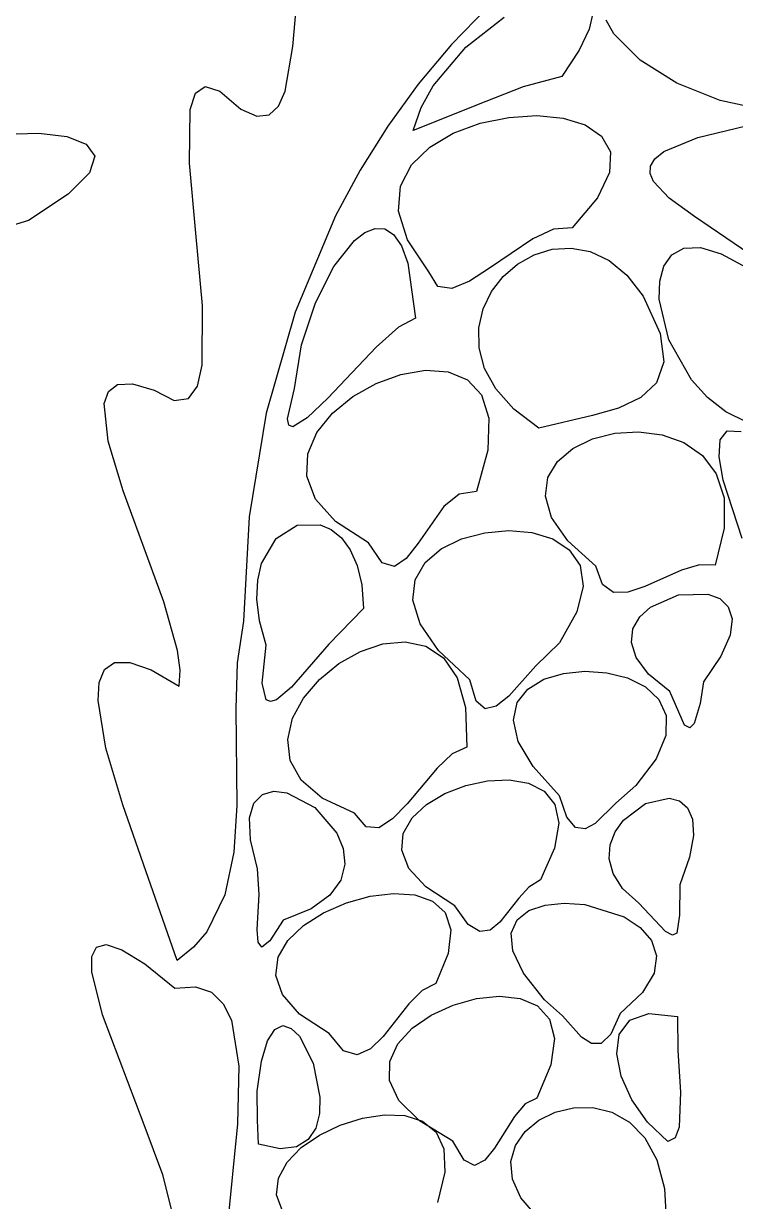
# Model space of a CAD drawing. Extents: x 4 to 212, y 2 to 159.
# Drawn here: x 81 to 112, y 81.9 to 133.1 of the extents above; entities that cross this region are included whole.
import ezdxf

# ---------------------------------------------------------------- set-up
doc = ezdxf.new("R2010")
doc.units = 0

msp = doc.modelspace()

# ---------------------------------------------------------------- linework, layer by layer
at = {"layer": 'Layer 1'}
for p, q in [((92.757784, 132.085248), (92.966205, 134.586329)), ((101.229926, 133.797423), (99.651497, 132.181357)), ((100.266415, 132.059743), (101.929716, 133.360498)), ((105.787101, 133.533286), (105.630993, 132.837146)), ((106.703488, 132.63367), (106.369736, 133.238872)), ((105.630993, 132.837146), (105.195102, 131.923755)), ((107.841436, 131.48954), (106.703488, 132.63367)), ((99.651497, 132.181357), (98.199872, 130.455734)), ((92.413549, 130.141546), (92.757784, 132.085248)), ((98.857216, 130.383931), (100.266415, 132.059743)), ((105.195102, 131.923755), (104.445096, 130.780762)), ((109.447246, 130.500639), (107.841436, 131.48954)), ((104.445096, 130.780762), (102.768248, 130.329608)), ((88.519822, 130.058789), (88.936641, 130.346464)), ((88.936641, 130.346464), (89.581291, 130.141486)), ((89.581291, 130.141486), (90.491395, 129.365488)), ((92.125952, 129.49115), (92.413549, 130.141546)), ((98.199872, 130.455734), (96.875088, 128.630542)), ((98.333732, 129.436252), (98.857216, 130.383931)), ((102.768248, 130.329608), (101.140284, 129.698377)), ((111.329639, 129.747208), (109.447246, 130.500639)), ((88.293217, 129.35683), (88.519822, 130.058789)), ((101.140284, 129.698377), (97.976766, 128.431854)), ((113.29734, 129.309485), (111.329639, 129.747208)), ((88.260166, 127.023529), (88.293217, 129.35683)), ((90.491395, 129.365488), (91.190694, 129.058146)), ((91.190694, 129.058146), (91.72694, 129.115025)), ((91.72694, 129.115025), (92.125952, 129.49115)), ((97.976766, 128.431854), (98.333732, 129.436252)), ((102.13201, 129.007888), (103.359832, 129.084786)), ((103.359832, 129.084786), (104.496156, 128.977319)), ((96.875088, 128.630542), (95.677182, 126.715773)), ((99.723398, 128.318996), (100.893071, 128.751124)), ((100.893071, 128.751124), (102.13201, 129.007888)), ((104.496156, 128.977319), (105.460598, 128.680986)), ((105.460598, 128.680986), (106.172777, 128.191286)), ((110.350835, 128.13685), (112.868287, 128.743134)), ((80.235012, 128.282209), (81.712948, 128.324374)), ((81.712948, 128.324374), (82.929464, 128.182066)), ((82.929464, 128.182066), (83.77497, 127.850237)), ((97.976766, 128.431854), (97.976766, 128.431854)), ((98.703373, 127.716004), (99.723398, 128.318996)), ((106.172777, 128.191286), (106.552309, 127.503719)), ((108.878235, 127.524771), (110.350835, 128.13685)), ((83.77497, 127.850237), (84.139877, 127.323834)), ((97.913378, 126.946649), (98.703373, 127.716004)), ((108.483252, 127.211585), (108.878235, 127.524771)), ((84.139877, 127.323834), (83.914593, 126.597808)), ((88.536528, 123.973504), (88.260166, 127.023529)), ((106.552309, 127.503719), (106.518814, 126.613784)), ((108.28888, 126.890982), (108.483252, 127.211585)), ((83.914593, 126.597808), (82.98953, 125.667107)), ((95.677182, 126.715773), (94.606191, 124.721415)), ((97.433796, 126.015431), (97.913378, 126.946649)), ((106.518814, 126.613784), (105.991907, 125.516981)), ((108.274917, 126.560973), (108.28888, 126.890982)), ((108.421163, 126.219569), (108.274917, 126.560973)), ((97.345009, 124.926851), (97.433796, 126.015431)), ((109.113478, 125.494618), (108.421163, 126.219569)), ((82.98953, 125.667107), (81.255097, 124.526681)), ((105.991907, 125.516981), (104.891208, 124.208808)), ((110.204218, 124.700214), (109.113478, 125.494618)), ((81.255097, 124.526681), (80.224559, 124.207285)), ((94.606191, 124.721415), (92.845109, 120.533893)), ((97.727399, 123.685409), (97.345009, 124.926851)), ((112.934544, 122.839393), (110.204218, 124.700214)), ((88.821347, 120.833701), (88.536528, 123.973504)), ((95.424986, 123.657273), (95.880674, 124.007547)), ((95.880674, 124.007547), (96.324989, 124.181972)), ((96.324989, 124.181972), (96.745874, 124.158122)), ((96.745874, 124.158122), (97.131275, 123.913571)), ((104.085241, 124.144348), (103.184347, 123.728878)), ((104.891208, 124.208808), (104.085241, 124.144348)), ((94.527711, 122.51888), (95.424986, 123.657273)), ((97.131275, 123.913571), (97.469137, 123.425894)), ((97.469137, 123.425894), (97.747404, 122.672664)), ((98.66135, 122.295607), (97.727399, 123.685409)), ((103.184347, 123.728878), (101.303193, 122.447106)), ((102.517405, 122.633173), (103.236479, 123.034684)), ((103.236479, 123.034684), (104.0207, 123.273837)), ((104.0207, 123.273837), (104.84304, 123.327744)), ((104.84304, 123.327744), (105.67647, 123.173518)), ((105.67647, 123.173518), (106.493962, 122.788272)), ((108.874959, 122.542702), (109.22462, 123.034264)), ((109.22462, 123.034264), (109.751364, 123.316144)), ((109.751364, 123.316144), (110.462551, 123.345479)), ((110.462551, 123.345479), (111.365538, 123.079408)), ((111.365538, 123.079408), (112.467685, 122.475067)), ((93.729604, 120.9462), (94.527711, 122.51888)), ((97.747404, 122.672664), (98.076933, 120.279843)), ((101.303193, 122.447106), (100.425643, 121.881902)), ((101.890508, 122.09219), (102.517405, 122.633173)), ((106.493962, 122.788272), (107.268487, 122.14912)), ((108.695023, 121.884323), (108.874959, 122.542702)), ((99.053367, 121.655603), (98.66135, 122.295607)), ((98.66135, 122.295607), (98.66135, 122.295607)), ((100.425643, 121.881902), (99.658582, 121.567884)), ((101.382815, 121.434623), (101.890508, 122.09219)), ((107.268487, 122.14912), (107.973015, 121.233173)), ((108.677452, 121.101987), (108.695023, 121.884323)), ((99.658582, 121.567884), (99.053367, 121.655603)), ((101.021356, 120.683359), (101.382815, 121.434623)), ((93.127109, 119.11864), (93.729604, 120.9462)), ((107.973015, 121.233173), (108.720128, 119.609324)), ((109.099972, 119.336898), (108.677452, 121.101987)), ((88.813662, 118.231062), (88.821347, 120.833701)), ((92.845109, 120.533893), (91.592142, 116.147891)), ((100.833159, 119.861284), (101.021356, 120.683359)), ((97.340239, 119.892522), (96.377931, 119.022957)), ((98.076933, 120.279843), (97.340239, 119.892522)), ((100.845253, 118.991287), (100.833159, 119.861284)), ((108.720128, 119.609324), (108.881748, 118.377747)), ((110.083648, 117.590339), (109.099972, 119.336898)), ((92.816669, 117.215607), (93.127109, 119.11864)), ((96.377931, 119.022957), (94.272934, 116.804035)), ((101.084666, 118.096254), (100.845253, 118.991287)), ((108.881748, 118.377747), (108.562894, 117.471726)), ((88.606081, 117.327099), (88.813662, 118.231062)), ((96.370245, 117.442013), (97.449408, 117.835785)), ((97.449408, 117.835785), (98.519596, 118.015114)), ((98.519596, 118.015114), (99.508955, 117.947171)), ((99.508955, 117.947171), (100.345631, 117.599125)), ((101.578427, 117.199072), (101.084666, 118.096254)), ((84.732795, 117.097401), (85.132567, 117.39416)), ((85.132567, 117.39416), (85.783282, 117.421448)), ((85.783282, 117.421448), (86.716949, 117.145051)), ((88.212515, 116.792531), (88.606081, 117.327099)), ((95.353961, 116.866626), (96.370245, 117.442013)), ((100.345631, 117.599125), (100.957771, 116.938148)), ((108.562894, 117.471726), (107.868582, 116.824541)), ((110.767523, 116.831165), (110.083648, 117.590339)), ((84.551954, 116.565387), (84.732795, 117.097401)), ((86.716949, 117.145051), (87.595344, 116.705725)), ((87.595344, 116.705725), (88.212515, 116.792531)), ((92.526229, 115.9022), (92.816669, 117.215607)), ((92.816669, 117.215607), (92.816669, 117.215607)), ((94.272934, 116.804035), (93.378478, 115.938149)), ((94.47241, 116.142455), (95.353961, 116.866626)), ((100.957771, 116.938148), (101.273519, 115.93141)), ((102.353565, 116.322628), (101.578427, 117.199072)), ((107.868582, 116.824541), (106.90383, 116.369475)), ((111.56961, 116.205212), (110.767523, 116.831165)), ((84.719028, 114.932449), (84.551954, 116.565387)), ((103.437109, 115.489809), (102.353565, 116.322628)), ((106.90383, 116.369475), (105.773656, 116.03981)), ((91.592142, 116.147891), (90.847591, 111.643328)), ((92.583422, 115.623667), (92.526229, 115.9022)), ((93.378478, 115.938149), (92.754871, 115.556959)), ((93.797444, 115.302328), (94.47241, 116.142455)), ((101.273519, 115.93141), (101.221024, 114.546083)), ((105.773656, 116.03981), (103.437109, 115.489809)), ((112.482552, 115.755342), (111.56961, 116.205212)), ((92.754871, 115.556959), (92.583422, 115.623667)), ((93.400919, 114.379075), (93.797444, 115.302328)), ((103.437109, 115.489809), (103.437109, 115.489809)), ((105.778844, 115.025628), (106.751253, 115.27219)), ((106.751253, 115.27219), (107.778826, 115.338945)), ((107.778826, 115.338945), (108.79723, 115.211232)), ((111.322199, 114.986739), (111.627508, 115.377905)), ((111.627508, 115.377905), (112.23761, 115.34509)), ((85.377707, 112.769064), (84.719028, 114.932449)), ((104.925934, 114.613919), (105.778844, 115.025628)), ((108.79723, 115.211232), (109.742131, 114.874391)), ((109.742131, 114.874391), (110.549194, 114.313759)), ((111.27804, 114.247529), (111.322199, 114.986739)), ((93.354689, 113.405526), (93.400919, 114.379075)), ((101.221024, 114.546083), (100.72843, 112.749336)), ((104.256856, 114.051725), (104.925934, 114.613919)), ((110.549194, 114.313759), (111.154086, 113.514678)), ((111.451387, 113.236208), (111.27804, 114.247529)), ((103.835946, 113.353705), (104.256856, 114.051725)), ((93.730606, 112.414509), (93.354689, 113.405526)), ((103.727535, 112.534522), (103.835946, 113.353705)), ((111.154086, 113.514678), (111.492471, 112.462486)), ((112.276024, 110.700978), (111.451387, 113.236208)), ((87.145553, 107.945818), (85.377707, 112.769064)), ((100.72843, 112.749336), (99.973913, 112.626029)), ((94.600525, 111.438854), (93.730606, 112.414509)), ((99.973913, 112.626029), (99.316517, 112.085445)), ((103.99596, 111.608835), (103.727535, 112.534522)), ((111.492471, 112.462486), (111.500018, 111.142521)), ((90.847591, 111.643328), (90.611757, 107.100119)), ((99.316517, 112.085445), (98.194849, 110.497609)), ((92.030355, 110.70048), (92.934506, 111.274008)), ((92.934506, 111.274008), (93.935745, 111.296334)), ((93.935745, 111.296334), (94.419704, 111.08845)), ((96.036299, 110.51139), (94.600525, 111.438854)), ((104.705554, 110.591306), (103.99596, 111.608835)), ((111.500018, 111.142521), (111.11239, 109.540125)), ((91.393107, 109.615266), (92.030355, 110.70048)), ((94.419704, 111.08845), (94.864255, 110.727947)), ((94.864255, 110.727947), (95.24817, 110.209888)), ((99.197493, 110.248208), (100.085863, 110.683782)), ((100.085863, 110.683782), (101.089352, 110.952292)), ((101.089352, 110.952292), (102.133643, 111.046048)), ((102.133643, 111.046048), (103.144419, 110.957363)), ((103.144419, 110.957363), (104.047362, 110.678549)), ((104.047362, 110.678549), (104.768156, 110.201917)), ((95.24817, 110.209888), (95.550222, 109.529332)), ((96.626741, 109.643538), (96.036299, 110.51139)), ((96.036299, 110.51139), (96.036299, 110.51139)), ((98.194849, 110.497609), (97.681455, 109.822938)), ((98.498559, 109.653257), (99.197493, 110.248208)), ((105.92065, 109.496595), (104.705554, 110.591306)), ((104.768156, 110.201917), (105.232485, 109.519778)), ((91.227638, 108.893124), (91.393107, 109.615266)), ((97.166939, 109.47615), (96.626741, 109.643538)), ((97.681455, 109.822938), (97.166939, 109.47615)), ((98.063377, 108.906618), (98.498559, 109.653257)), ((95.550222, 109.529332), (95.749185, 108.681341)), ((105.232485, 109.519778), (105.36603, 108.624445)), ((106.202644, 108.694106), (105.92065, 109.496595)), ((105.92065, 109.496595), (105.92065, 109.496595)), ((109.645466, 109.322134), (108.04581, 108.613994)), ((110.418525, 109.551293), (109.645466, 109.322134)), ((111.11239, 109.540125), (110.418525, 109.551293)), ((91.192576, 108.057877), (91.227638, 108.893124)), ((95.749185, 108.681341), (95.823831, 107.660976)), ((97.966264, 108.015979), (98.063377, 108.906618)), ((105.36603, 108.624445), (105.094476, 107.50823)), ((106.681509, 108.358037), (106.202644, 108.694106)), ((108.04581, 108.613994), (107.311234, 108.370597)), ((91.309147, 107.114466), (91.192576, 108.057877)), ((107.311234, 108.370597), (106.681509, 108.358037)), ((108.290604, 107.711867), (109.517042, 108.246786)), ((109.517042, 108.246786), (110.787274, 108.283661)), ((110.787274, 108.283661), (111.30572, 108.086152)), ((111.30572, 108.086152), (111.675405, 107.729115)), ((87.742555, 105.833392), (87.145553, 107.945818)), ((95.823831, 107.660976), (94.313227, 106.099755)), ((98.281538, 106.989029), (97.966264, 108.015979)), ((107.826899, 107.286823), (108.290604, 107.711867)), ((111.675405, 107.729115), (111.843092, 107.200878)), ((90.611757, 107.100119), (90.330254, 105.291766)), ((91.598578, 106.067829), (91.309147, 107.114466)), ((105.094476, 107.50823), (104.343505, 106.163443)), ((107.533852, 106.772285), (107.826899, 107.286823)), ((111.843092, 107.200878), (111.755544, 106.489768)), ((99.083515, 105.833455), (98.281538, 106.989029)), ((107.4647, 106.179925), (107.533852, 106.772285)), ((91.415256, 104.406509), (91.598575, 106.067829)), ((91.598575, 106.067829), (91.598578, 106.067829)), ((91.598578, 106.067829), (91.598578, 106.067829)), ((94.313227, 106.099755), (92.697278, 104.23306)), ((95.684985, 105.789555), (96.664842, 106.121361)), ((96.664842, 106.121361), (97.631177, 106.213054)), ((97.631177, 106.213054), (98.528391, 106.023631)), ((98.528391, 106.023631), (99.300882, 105.512089)), ((104.343505, 106.163443), (103.310155, 105.162241)), ((107.672679, 105.521416), (107.4647, 106.179925)), ((111.755544, 106.489768), (111.359524, 105.584114)), ((87.85729, 104.97173), (87.742555, 105.833392)), ((94.747207, 105.258637), (95.684985, 105.789555)), ((100.446513, 104.556947), (99.083515, 105.833455)), ((99.300882, 105.512089), (99.89305, 104.637425)), ((108.211025, 104.808431), (107.672679, 105.521416)), ((111.359524, 105.584114), (110.601797, 104.472243)), ((84.337507, 104.436266), (84.563549, 104.999074)), ((84.563549, 104.999074), (84.996335, 105.304241)), ((84.996335, 105.304241), (85.663034, 105.312917)), ((85.663034, 105.312917), (86.590812, 104.98625)), ((86.590812, 104.98625), (87.806835, 104.285387)), ((90.330254, 105.291766), (90.267271, 103.294774)), ((93.907109, 104.569612), (94.747207, 105.258637)), ((103.310155, 105.162241), (102.145492, 103.848071)), ((87.806835, 104.285387), (87.85729, 104.97173)), ((93.220291, 103.763482), (93.907109, 104.569612)), ((99.89305, 104.637425), (100.249294, 103.358636)), ((100.712442, 103.628505), (100.446513, 104.556947)), ((100.446513, 104.556947), (100.446513, 104.556947)), ((102.968922, 104.153615), (103.659742, 104.577311)), ((103.659742, 104.577311), (104.508588, 104.836044)), ((104.508588, 104.836044), (105.445111, 104.931123)), ((105.445111, 104.931123), (106.398961, 104.863857)), ((106.398961, 104.863857), (107.299787, 104.635558)), ((107.299787, 104.635558), (108.077239, 104.247533)), ((109.132977, 104.052641), (108.211025, 104.808431)), ((110.601797, 104.472243), (110.461771, 103.527673)), ((84.291043, 103.654671), (84.337507, 104.436266)), ((91.588293, 103.682036), (91.415256, 104.406509)), ((92.697278, 104.23306), (92.041146, 103.691768)), ((102.506479, 103.563645), (102.968922, 104.153615)), ((108.077239, 104.247533), (108.660968, 103.701094)), ((109.770123, 102.586724), (109.132977, 104.052641)), ((109.132977, 104.052641), (109.132977, 104.052641)), ((84.628183, 101.590522), (84.291043, 103.654671)), ((91.784526, 103.607791), (91.588293, 103.682036)), ((92.041146, 103.691768), (91.784526, 103.607791)), ((92.742354, 102.881249), (93.220291, 103.763482)), ((101.105587, 103.289964), (100.712442, 103.628505)), ((102.145492, 103.848071), (101.59394, 103.407696)), ((102.342763, 102.806092), (102.506479, 103.563645)), ((108.660968, 103.701094), (108.980623, 102.99755)), ((110.461771, 103.527673), (110.198801, 102.655451)), ((90.267271, 103.294774), (90.314591, 99.092114)), ((100.249294, 103.358636), (100.314015, 101.634719)), ((101.59394, 103.407696), (101.105587, 103.289964)), ((108.980623, 102.99755), (108.965854, 102.138211)), ((92.528897, 101.963917), (92.742354, 102.881249)), ((102.548123, 101.879647), (102.342763, 102.806092)), ((110.007848, 102.474954), (109.770123, 102.586724)), ((110.198801, 102.655451), (110.007848, 102.474954)), ((92.635522, 101.052489), (92.528897, 101.963917)), ((108.965854, 102.138211), (108.546312, 101.124386)), ((85.357632, 99.11744), (84.628183, 101.590522)), ((100.314015, 101.634719), (99.672087, 101.330936)), ((103.192909, 100.782998), (102.548123, 101.879647)), ((93.117829, 100.187967), (92.635522, 101.052489)), ((99.672087, 101.330936), (99.017929, 100.720741)), ((108.546312, 101.124386), (107.651646, 99.957385)), ((99.017929, 100.720741), (97.715478, 99.162451)), ((104.347473, 99.514838), (103.192909, 100.782998)), ((94.031419, 99.411354), (93.117829, 100.187967)), ((99.354813, 99.611405), (100.264584, 99.963187)), ((100.264584, 99.963187), (101.217817, 100.169143)), ((101.217817, 100.169143), (102.147911, 100.20944)), ((102.147911, 100.20944), (102.988263, 100.064246)), ((102.988263, 100.064246), (103.672273, 99.713731)), ((107.651646, 99.957385), (106.794832, 99.190556)), ((91.061414, 99.196154), (91.425535, 99.574299)), ((91.425535, 99.574299), (91.918925, 99.714049)), ((91.918925, 99.714049), (92.494228, 99.645423)), ((92.494228, 99.645423), (93.701148, 99.00312)), ((95.431892, 98.763653), (94.031419, 99.411354)), ((98.555108, 99.133628), (99.354813, 99.611405)), ((103.672273, 99.713731), (104.133339, 99.138061)), ((104.66637, 98.578449), (104.347473, 99.514838)), ((104.347473, 99.514838), (104.347473, 99.514838)), ((108.072022, 99.173214), (109.101837, 99.405701)), ((109.101837, 99.405701), (109.549304, 99.290257)), ((86.262054, 96.546241), (85.357632, 99.11744)), ((90.314591, 99.092114), (90.183759, 97.065063)), ((90.873919, 98.549596), (91.061414, 99.196154)), ((93.701148, 99.00312), (94.667447, 97.88754)), ((97.715478, 99.162451), (97.08846, 98.505026)), ((97.932068, 98.549687), (98.555108, 99.133628)), ((104.133339, 99.138061), (104.304858, 98.317406)), ((106.794832, 99.190556), (105.888886, 98.304454)), ((107.118257, 98.449446), (108.072022, 99.173214)), ((109.549304, 99.290257), (109.900632, 98.995044)), ((109.900632, 98.995044), (110.117436, 98.50108)), ((90.910406, 97.604605), (90.873919, 98.549596)), ((95.936029, 98.160292), (95.431892, 98.763653)), ((95.431892, 98.763653), (95.431892, 98.763653)), ((97.08846, 98.505026), (96.491764, 98.122528)), ((97.552297, 97.879415), (97.932068, 98.549687)), ((105.038277, 98.13418), (104.66637, 98.578449)), ((106.765853, 97.950788), (107.118257, 98.449446)), ((110.117436, 98.50108), (110.161332, 97.78938)), ((94.667447, 97.88754), (94.941972, 97.227318)), ((96.491764, 98.122528), (95.936029, 98.160292)), ((97.482396, 97.142643), (97.552297, 97.879415)), ((104.304858, 98.317406), (104.120228, 97.231934)), ((105.450135, 98.077645), (105.038277, 98.13418)), ((105.888886, 98.304454), (105.450135, 98.077645)), ((106.547615, 97.38626), (106.765853, 97.950788)), ((91.21823, 96.331162), (90.910406, 97.604605)), ((106.501925, 96.774843), (106.547615, 97.38626)), ((110.161332, 97.78938), (109.993937, 96.840963)), ((90.183759, 97.065063), (89.789175, 95.206612)), ((94.941972, 97.227318), (95.014274, 96.538835)), ((97.788967, 96.359203), (97.482396, 97.142643)), ((104.120228, 97.231934), (103.512849, 95.861813)), ((109.993937, 96.840963), (109.576867, 95.636845)), ((87.72648, 92.352743), (86.262054, 96.546241)), ((91.289574, 95.228427), (91.21823, 96.331162)), ((91.21823, 96.331162), (91.21823, 96.331162)), ((95.014274, 96.538835), (94.836995, 95.852107)), ((98.538612, 95.548926), (97.788967, 96.359203)), ((106.667168, 96.13552), (106.501925, 96.774843)), ((94.836995, 95.852107), (94.362781, 95.197156)), ((103.512849, 95.861813), (103.014042, 95.548133)), ((107.081728, 95.487275), (106.667168, 96.13552)), ((96.11176, 95.146595), (97.127595, 95.268397)), ((97.127595, 95.268397), (98.055058, 95.204236)), ((99.797932, 94.731645), (98.538612, 95.548926)), ((103.014042, 95.548133), (102.568043, 95.061945)), ((107.783988, 94.849089), (107.081728, 95.487275)), ((109.576867, 95.636845), (109.554999, 94.326156)), ((89.789175, 95.206612), (89.010271, 93.606069)), ((91.201277, 93.702771), (91.289574, 95.228427)), ((94.362781, 95.197156), (93.544273, 94.603998)), ((94.089728, 94.43005), (95.076241, 94.860067)), ((95.076241, 94.860067), (96.11176, 95.146595)), ((98.055058, 95.204236), (98.82546, 94.932874)), ((98.82546, 94.932874), (99.37011, 94.433074)), ((102.568043, 95.061945), (101.74853, 94.015577)), ((103.008331, 94.525551), (103.71317, 94.765198)), ((103.71317, 94.765198), (104.545738, 94.847622)), ((104.545738, 94.847622), (105.44056, 94.782153)), ((105.44056, 94.782153), (107.155059, 94.244855)), ((108.942688, 93.614819), (107.783988, 94.849089)), ((107.783988, 94.849089), (107.783988, 94.849089)), ((93.544273, 94.603998), (92.334117, 94.102654)), ((93.220909, 93.877781), (94.089728, 94.43005)), ((99.37011, 94.433074), (99.620321, 93.683599)), ((100.378235, 93.924317), (99.797932, 94.731645)), ((99.797932, 94.731645), (99.797932, 94.731645)), ((102.496699, 94.11935), (103.008331, 94.525551)), ((107.155059, 94.244855), (107.843782, 93.791686)), ((109.554999, 94.326156), (109.438315, 93.546327)), ((92.334117, 94.102654), (91.747512, 93.202536)), ((92.538475, 93.224497), (93.220909, 93.877781)), ((100.882448, 93.609786), (100.378235, 93.924317)), ((101.74853, 94.015577), (101.332052, 93.677167)), ((102.24375, 93.537267), (102.496699, 94.11935)), ((107.843782, 93.791686), (108.332853, 93.227943)), ((89.010271, 93.606069), (88.439022, 92.930422)), ((91.236979, 93.150094), (91.201277, 93.702771)), ((91.747512, 93.202536), (91.400428, 92.934183)), ((92.111114, 92.491436), (92.538475, 93.224497)), ((99.620321, 93.683599), (99.507402, 92.663213)), ((101.332052, 93.677167), (100.882448, 93.609786)), ((102.314961, 92.76997), (102.24375, 93.537267)), ((108.332853, 93.227943), (108.556795, 92.562958)), ((109.255628, 93.454692), (108.942688, 93.614819)), ((109.438315, 93.546327), (109.255628, 93.454692)), ((84.01611, 92.523433), (84.210889, 92.93036)), ((84.210889, 92.93036), (84.636055, 93.042302)), ((84.636055, 93.042302), (85.325108, 92.814148)), ((85.325108, 92.814148), (86.311547, 92.20079)), ((88.439022, 92.930422), (87.72648, 92.352743)), ((91.400428, 92.934183), (91.236979, 93.150094)), ((102.775807, 91.80813), (102.314961, 92.76997)), ((84.018217, 91.866628), (84.01611, 92.523433)), ((86.311547, 92.20079), (87.628874, 91.157117)), ((87.72648, 92.352743), (87.72648, 92.352743)), ((92.007516, 91.699834), (92.111114, 92.491436)), ((99.507402, 92.663213), (98.962664, 91.350677)), ((108.556795, 92.562958), (108.450132, 91.806059)), ((84.479089, 89.983826), (84.018217, 91.866628)), ((92.296369, 90.87093), (92.007516, 91.699834)), ((103.691766, 90.642417), (102.775807, 91.80813)), ((108.450132, 91.806059), (107.947386, 90.966576)), ((87.628874, 91.157117), (88.52147, 91.208152)), ((88.52147, 91.208152), (89.213194, 90.969755)), ((98.962664, 91.350677), (98.364964, 91.042627)), ((89.213194, 90.969755), (89.725482, 90.473806)), ((93.046364, 90.025959), (92.296369, 90.87093)), ((98.364964, 91.042627), (97.791107, 90.462891)), ((99.724058, 90.41423), (100.734383, 90.696043)), ((100.734383, 90.696043), (101.729303, 90.79908)), ((101.729303, 90.79908), (102.636969, 90.700206)), ((102.636969, 90.700206), (103.385534, 90.376288)), ((104.470332, 89.953503), (103.691766, 90.642417)), ((103.691766, 90.642417), (103.691766, 90.642417)), ((107.947386, 90.966576), (106.983081, 90.05384)), ((89.725482, 90.473806), (90.079773, 89.752184)), ((97.791107, 90.462891), (96.677603, 89.053152)), ((98.770175, 89.976772), (99.724058, 90.41423)), ((103.385534, 90.376288), (103.903148, 89.804194)), ((86.28946, 85.204512), (84.479089, 89.983826)), ((90.079773, 89.752184), (90.400112, 87.759431)), ((94.326188, 89.186159), (93.046364, 90.025959)), ((97.944582, 89.406804), (98.770175, 89.976772)), ((103.903148, 89.804194), (104.117964, 88.960789)), ((105.302797, 89.015971), (104.470332, 89.953503)), ((106.983081, 90.05384), (106.572524, 89.144413)), ((106.939308, 89.142418), (107.392291, 89.753949)), ((107.392291, 89.753949), (108.222684, 90.042276)), ((108.222684, 90.042276), (109.467153, 89.914693)), ((109.467153, 89.914693), (109.483577, 88.441397)), ((91.650412, 88.860116), (91.968244, 89.356063)), ((91.968244, 89.356063), (92.319966, 89.519818)), ((92.319966, 89.519818), (92.683824, 89.403028)), ((92.683824, 89.403028), (93.038064, 89.05734)), ((94.952917, 88.430851), (94.326188, 89.186159)), ((94.326188, 89.186159), (94.326188, 89.186159)), ((97.319128, 88.727459), (97.944582, 89.406804)), ((106.572524, 89.144413), (106.152575, 88.744518)), ((106.827066, 88.300382), (106.939308, 89.142418)), ((91.388224, 87.980328), (91.650412, 88.860116)), ((93.038064, 89.05734), (93.630674, 87.885858)), ((96.677603, 89.053152), (96.119295, 88.505546)), ((96.965662, 87.961869), (97.319128, 88.727459)), ((104.117964, 88.960789), (103.958134, 87.822941)), ((105.727809, 88.739816), (105.302797, 89.015971)), ((106.152575, 88.744518), (105.727809, 88.739816)), ((95.54751, 88.251046), (94.952917, 88.430851)), ((96.119295, 88.505546), (95.54751, 88.251046)), ((107.018896, 87.320546), (106.827066, 88.300382)), ((109.483577, 88.441397), (109.597535, 86.633421)), ((90.400112, 87.759431), (90.345713, 85.246525)), ((91.203433, 86.665054), (91.388224, 87.980328)), ((93.630674, 87.885858), (93.923765, 86.418549)), ((96.95603, 87.133169), (96.965662, 87.961869)), ((103.958134, 87.822941), (103.35181, 86.367516)), ((97.362081, 86.264491), (96.95603, 87.133169)), ((107.47813, 86.295612), (107.018896, 87.320546)), ((91.20343, 86.665051), (91.203433, 86.665054)), ((91.220132, 85.405016), (91.20343, 86.665051)), ((91.203433, 86.665054), (91.203433, 86.665054)), ((109.597535, 86.633421), (109.542548, 85.107723)), ((93.923765, 86.418549), (93.903606, 85.703078)), ((98.255664, 85.378968), (97.362081, 86.264491)), ((102.85496, 86.116773), (102.390936, 85.57264)), ((103.35181, 86.367516), (102.85496, 86.116773)), ((108.1681, 85.318281), (107.47813, 86.295612)), ((93.903606, 85.703078), (93.743305, 85.068593)), ((95.772731, 85.503644), (96.728765, 85.648299)), ((96.728765, 85.648299), (97.621041, 85.610575)), ((97.621041, 85.610575), (98.389817, 85.366246)), ((102.390936, 85.57264), (101.519404, 84.200851)), ((103.43902, 85.413253), (104.156809, 85.764637)), ((104.156809, 85.764637), (104.955821, 85.954727)), ((104.955821, 85.954727), (105.790376, 85.960873)), ((105.790376, 85.960873), (106.614794, 85.760426)), ((106.614794, 85.760426), (107.383397, 85.330734)), ((87.102957, 83.029749), (86.28946, 85.204512)), ((90.345713, 85.246525), (89.798708, 79.680368)), ((91.265606, 84.373443), (91.220132, 85.405016)), ((93.743305, 85.068593), (93.421108, 84.566739)), ((93.908351, 84.764116), (94.812679, 85.20084)), ((94.812679, 85.20084), (95.772731, 85.503644)), ((99.708626, 84.499735), (98.255664, 85.378968)), ((98.389817, 85.366246), (98.975351, 84.891081)), ((102.848133, 84.923226), (103.43902, 85.413253)), ((107.383397, 85.330734), (108.050505, 84.649149)), ((109.052137, 84.481258), (108.1681, 85.318281)), ((109.542548, 85.107723), (109.368425, 84.643527)), ((93.421108, 84.566739), (92.915262, 84.249165)), ((93.119488, 84.217699), (93.908351, 84.764116)), ((98.975351, 84.891081), (99.317904, 84.160852)), ((100.196014, 83.6718), (99.708626, 84.499735)), ((99.708626, 84.499735), (99.708626, 84.499735)), ((102.429829, 84.317206), (102.848133, 84.923226)), ((108.050505, 84.649149), (108.570438, 83.693019)), ((109.368425, 84.643527), (109.052137, 84.481258)), ((92.204013, 84.167517), (91.265606, 84.373443)), ((92.915262, 84.249165), (92.204013, 84.167517)), ((92.50583, 83.585819), (93.119488, 84.217699)), ((99.317904, 84.160852), (99.357733, 83.151331)), ((101.519404, 84.200851), (101.090911, 83.671521)), ((102.229785, 83.617842), (102.429829, 84.317206)), ((109.052137, 84.481258), (109.052137, 84.481258)), ((92.127121, 82.892705), (92.50583, 83.585819)), ((100.653278, 83.44545), (100.196014, 83.6718)), ((101.090911, 83.671521), (100.653278, 83.44545)), ((102.293683, 82.847785), (102.229785, 83.617842)), ((108.570438, 83.693019), (108.897516, 82.439696)), ((87.497991, 81.479415), (87.102957, 83.029749)), ((99.357733, 83.151331), (99.035097, 81.838289)), ((92.043099, 82.162585), (92.127121, 82.892705)), ((102.667201, 82.029685), (102.293683, 82.847785)), ((92.313508, 81.419687), (92.043099, 82.162585)), ((103.39602, 81.186193), (102.667201, 82.029685)), ((108.897516, 82.439696), (108.98606, 80.866528))]:
    msp.add_line(p, q, dxfattribs=at)

doc.saveas('drawing.dxf')
